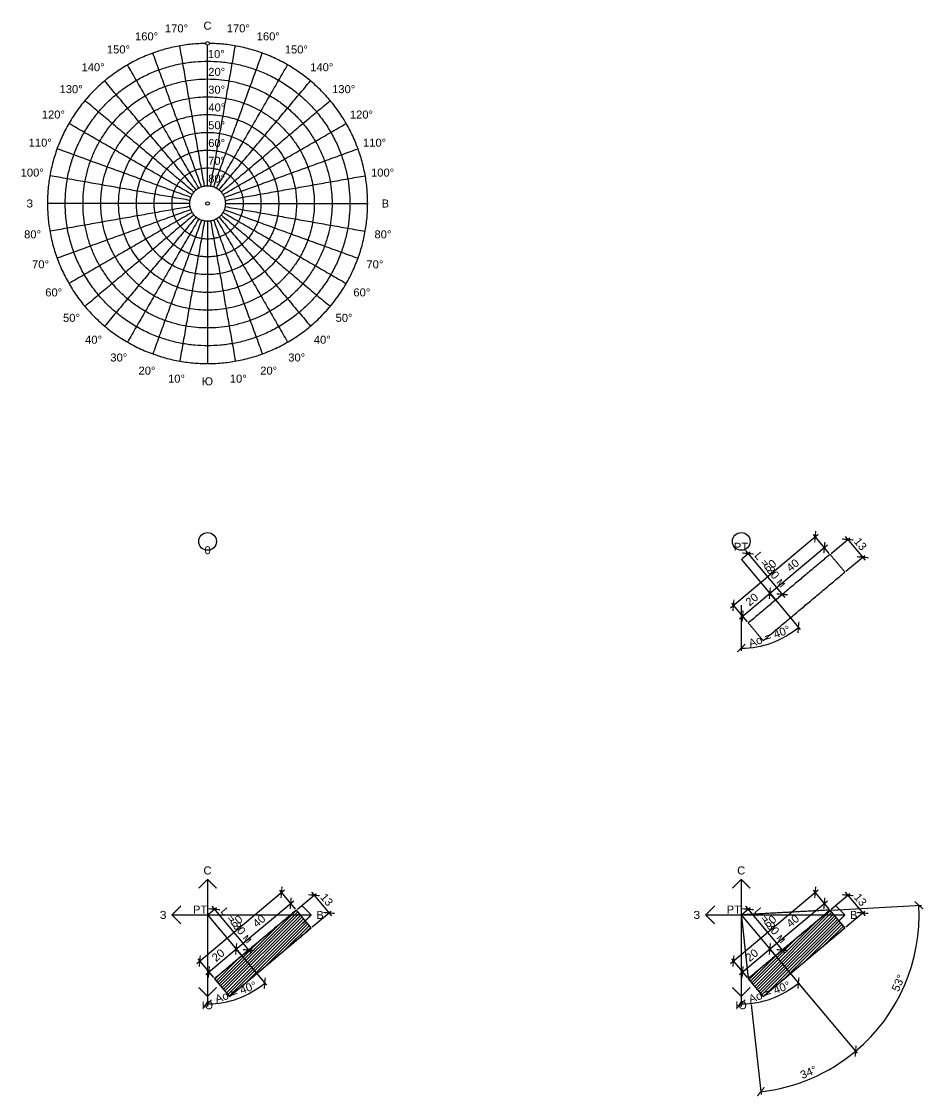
# Model space of a CAD drawing. Header units: metres. Extents: x -105 to 1000, y -502 to 102.
# Drawn here: x -105 to 402, y -502 to 102 of the extents above; entities that cross this region are included whole.
import ezdxf

# ---------------------------------------------------------------- set-up
doc = ezdxf.new("R2010")
doc.units = ezdxf.units.M
doc.layers.add('122', color=7, linetype='Continuous', true_color=0x000000)
doc.styles.add('Meters Architectural', font='arial.ttf')
doc.dimstyles.new('Meters Architectural', dxfattribs={"dimscale": 1.5, "dimtxt": 3, "dimasz": 3, "dimexe": 1, "dimexo": 0.5, "dimgap": 1, "dimtad": 1, "dimtoh": 1, "dimdec": 0, "dimzin": 1, "dimdsep": 46, "dimtxsty": 'Meters Architectural', "dimblk": 'ARCHTICK', "dimcen": 3, "dimdle": 1.5, "dimadec": 0, "dimazin": 1, "dimtfac": 1, "dimtdec": 4, "dimtix": 1, "dimtofl": 0, "dimtmove": 1, "dimatfit": 3, "dimldrblk": 'OPEN90', "dimfxl": 1, "dimtolj": 1, "dimtzin": 1, "dimarcsym": 0})
pattern_1 = [(45, (-1e-14, 0), (-0.8838835, 0.8838835), [])]

# ---------------------------------------------------------------- blocks, each defined once
blk = doc.blocks.new('_ArchTick')
at = {"color": 0, "linetype": 'ByBlock', "const_width": 0.15}
blk.add_lwpolyline([(-0.5, -0.5), (0.5, 0.5)], dxfattribs=at)
blk = doc.blocks.new('*D3')
at = {"layer": '122', "color": 0, "lineweight": -2}
for p, q in [((0.57, -399.52), (4.98, -395.82)), ((2.38, -395.06), (24.56, -421.49)), ((19.86, -422.5), (24.26, -418.8))]:
    blk.add_line(p, q, dxfattribs=at)
at = {"layer": 'Defpoints', "color": 0}
for p in [(0, -400), (19.28, -422.98), (23.11, -419.77)]:
    blk.add_point(p, dxfattribs=at)
at = {"layer": '122', "color": 0, "lineweight": -2, "xscale": 4.5, "yscale": 4.5, "zscale": 4.5}
for p, rotation in [((3.83, -396.79), 130), ((23.11, -419.77), 310)]:
    blk.add_blockref('_ArchTick', p, dxfattribs=dict(at, rotation=rotation))
at = {"layer": '122', "color": 0, "insert": (16.38, -405.84), "char_height": 4.5, "attachment_point": 5, "rotation": 310, "style": 'Meters Architectural'}
blk.add_mtext('\\A1;L = 30 м', dxfattribs=at)
blk = doc.blocks.new('*D4')
at = {"layer": '122', "color": 0, "lineweight": -2}
for p, q in [((300.57, -199.52), (304.98, -195.82)), ((302.38, -195.06), (324.56, -221.49)), ((319.86, -222.5), (324.26, -218.8))]:
    blk.add_line(p, q, dxfattribs=at)
at = {"layer": 'Defpoints', "color": 0}
for p in [(300, -200), (319.28, -222.98), (323.11, -219.77)]:
    blk.add_point(p, dxfattribs=at)
at = {"layer": '122', "color": 0, "lineweight": -2, "xscale": 4.5, "yscale": 4.5, "zscale": 4.5}
for p, rotation in [((303.83, -196.79), 130), ((323.11, -219.77), 309.9999999999999)]:
    blk.add_blockref('_ArchTick', p, dxfattribs=dict(at, rotation=rotation))
at = {"layer": '122', "color": 0, "insert": (316.38, -205.84), "char_height": 4.5, "attachment_point": 5, "rotation": 310, "style": 'Meters Architectural'}
blk.add_mtext('\\A1;L = 30 м', dxfattribs=at)
blk = doc.blocks.new('*D5')
at = {"layer": '122', "color": 0, "lineweight": -2}
for p, q in [((300.57, -399.52), (304.98, -395.82)), ((302.38, -395.06), (324.56, -421.49)), ((319.86, -422.5), (324.26, -418.8))]:
    blk.add_line(p, q, dxfattribs=at)
at = {"layer": 'Defpoints', "color": 0}
for p in [(300, -400), (319.28, -422.98), (323.11, -419.77)]:
    blk.add_point(p, dxfattribs=at)
at = {"layer": '122', "color": 0, "lineweight": -2, "xscale": 4.5, "yscale": 4.5, "zscale": 4.5}
for p, rotation in [((303.83, -396.79), 130.0000000000001), ((323.11, -419.77), 310.0000000000001)]:
    blk.add_blockref('_ArchTick', p, dxfattribs=dict(at, rotation=rotation))
at = {"layer": '122', "color": 0, "insert": (316.38, -405.84), "char_height": 4.5, "attachment_point": 5, "rotation": 310, "style": 'Meters Architectural'}
blk.add_mtext('\\A1;L = 30 м', dxfattribs=at)
blk = doc.blocks.new('*D6')
at = {"layer": '122', "color": 0, "lineweight": -2}
for p, q in [((-0.97, -433.45), (17.79, -417.7)), ((18.8, -422.41), (15.11, -418)), ((3.48, -435.26), (-0.22, -430.86))]:
    blk.add_line(p, q, dxfattribs=at)
at = {"layer": 'Defpoints', "color": 0}
for p in [(16.07, -419.15), (19.28, -422.98), (3.96, -435.84)]:
    blk.add_point(p, dxfattribs=at)
at = {"layer": '122', "color": 0, "lineweight": -2, "xscale": 4.5, "yscale": 4.5, "zscale": 4.5}
for p, rotation in [((16.07, -419.15), 40), ((0.75, -432.01), 220)]:
    blk.add_blockref('_ArchTick', p, dxfattribs=dict(at, rotation=rotation))
at = {"layer": '122', "color": 0, "insert": (5.97, -422.67), "char_height": 4.5, "attachment_point": 5, "rotation": 40, "style": 'Meters Architectural'}
blk.add_mtext('\\A1;20', dxfattribs=at)
blk = doc.blocks.new('*D7')
at = {"layer": '122', "color": 0, "lineweight": -2}
for p, q in [((14.35, -420.6), (48.44, -391.99)), ((49.44, -396.7), (45.75, -392.29)), ((18.8, -422.41), (15.11, -418))]:
    blk.add_line(p, q, dxfattribs=at)
at = {"layer": 'Defpoints', "color": 0}
for p in [(46.71, -393.44), (49.93, -397.27), (19.28, -422.98)]:
    blk.add_point(p, dxfattribs=at)
at = {"layer": '122', "color": 0, "lineweight": -2, "xscale": 4.5, "yscale": 4.5, "zscale": 4.5}
for p, rotation in [((46.71, -393.44), 39.99999999999999), ((16.07, -419.15), 220)]:
    blk.add_blockref('_ArchTick', p, dxfattribs=dict(at, rotation=rotation))
at = {"layer": '122', "color": 0, "insert": (28.95, -403.39), "char_height": 4.5, "attachment_point": 5, "rotation": 40, "style": 'Meters Architectural'}
blk.add_mtext('\\A1;40', dxfattribs=at)
blk = doc.blocks.new('*D8')
at = {"layer": '122', "color": 0, "lineweight": -2}
for p, q in [((-6.12, -427.32), (43.29, -385.86)), ((49.44, -396.7), (40.6, -386.16)), ((3.48, -435.26), (-5.36, -424.73))]:
    blk.add_line(p, q, dxfattribs=at)
at = {"layer": 'Defpoints', "color": 0}
for p in [(41.57, -387.31), (49.93, -397.27), (3.96, -435.84)]:
    blk.add_point(p, dxfattribs=at)
at = {"layer": '122', "color": 0, "lineweight": -2, "xscale": 4.5, "yscale": 4.5, "zscale": 4.5}
for p, rotation in [((41.57, -387.31), 39.99999999999999), ((-4.39, -425.88), 220)]:
    blk.add_blockref('_ArchTick', p, dxfattribs=dict(at, rotation=rotation))
at = {"layer": '122', "color": 0, "insert": (16.15, -403.69), "char_height": 4.5, "attachment_point": 5, "rotation": 40, "style": 'Meters Architectural'}
blk.add_mtext('\\A1;60', dxfattribs=at)
blk = doc.blocks.new('*D9')
at = {"layer": '122', "color": 0, "lineweight": -2}
for p, q in [((50.5, -396.79), (61.03, -387.95)), ((58.44, -387.19), (69.69, -400.6)), ((58.86, -406.75), (69.39, -397.91))]:
    blk.add_line(p, q, dxfattribs=at)
at = {"layer": 'Defpoints', "color": 0}
for p in [(49.93, -397.27), (68.24, -398.87), (58.28, -407.23)]:
    blk.add_point(p, dxfattribs=at)
at = {"layer": '122', "color": 0, "lineweight": -2, "xscale": 4.5, "yscale": 4.5, "zscale": 4.5}
for p, rotation in [((59.88, -388.91), 130), ((68.24, -398.87), 310.0000000000001)]:
    blk.add_blockref('_ArchTick', p, dxfattribs=dict(at, rotation=rotation))
at = {"layer": '122', "color": 0, "insert": (66.97, -391.45), "char_height": 4.5, "attachment_point": 5, "rotation": 310, "style": 'Meters Architectural'}
blk.add_mtext('\\A1;13', dxfattribs=at)
blk = doc.blocks.new('*D10')
at = {"layer": '122', "color": 0, "lineweight": -2}
for p, q in [((299.03, -233.45), (317.79, -217.7)), ((318.8, -222.41), (315.11, -218)), ((303.48, -235.26), (299.78, -230.86))]:
    blk.add_line(p, q, dxfattribs=at)
at = {"layer": 'Defpoints', "color": 0}
for p in [(316.07, -219.15), (319.28, -222.98), (303.96, -235.84)]:
    blk.add_point(p, dxfattribs=at)
at = {"layer": '122', "color": 0, "lineweight": -2, "xscale": 4.5, "yscale": 4.5, "zscale": 4.5}
for p, rotation in [((316.07, -219.15), 40.00000000000001), ((300.75, -232.01), 220)]:
    blk.add_blockref('_ArchTick', p, dxfattribs=dict(at, rotation=rotation))
at = {"layer": '122', "color": 0, "insert": (305.97, -222.67), "char_height": 4.5, "attachment_point": 5, "rotation": 40, "style": 'Meters Architectural'}
blk.add_mtext('\\A1;20', dxfattribs=at)
blk = doc.blocks.new('*D11')
at = {"layer": '122', "color": 0, "lineweight": -2}
for p, q in [((314.35, -220.6), (348.44, -191.99)), ((349.44, -196.7), (345.75, -192.29)), ((318.8, -222.41), (315.11, -218))]:
    blk.add_line(p, q, dxfattribs=at)
at = {"layer": 'Defpoints', "color": 0}
for p in [(346.71, -193.44), (349.93, -197.27), (319.28, -222.98)]:
    blk.add_point(p, dxfattribs=at)
at = {"layer": '122', "color": 0, "lineweight": -2, "xscale": 4.5, "yscale": 4.5, "zscale": 4.5}
for p, rotation in [((346.71, -193.44), 40.00000000000001), ((316.07, -219.15), 220)]:
    blk.add_blockref('_ArchTick', p, dxfattribs=dict(at, rotation=rotation))
at = {"layer": '122', "color": 0, "insert": (328.95, -203.39), "char_height": 4.5, "attachment_point": 5, "rotation": 40, "style": 'Meters Architectural'}
blk.add_mtext('\\A1;40', dxfattribs=at)
blk = doc.blocks.new('*D12')
at = {"layer": '122', "color": 0, "lineweight": -2}
for p, q in [((293.88, -227.32), (343.29, -185.86)), ((349.44, -196.7), (340.6, -186.16)), ((303.48, -235.26), (294.64, -224.73))]:
    blk.add_line(p, q, dxfattribs=at)
at = {"layer": 'Defpoints', "color": 0}
for p in [(341.57, -187.31), (349.93, -197.27), (303.96, -235.84)]:
    blk.add_point(p, dxfattribs=at)
at = {"layer": '122', "color": 0, "lineweight": -2, "xscale": 4.5, "yscale": 4.5, "zscale": 4.5}
for p, rotation in [((341.57, -187.31), 39.99999999999999), ((295.61, -225.88), 220)]:
    blk.add_blockref('_ArchTick', p, dxfattribs=dict(at, rotation=rotation))
at = {"layer": '122', "color": 0, "insert": (316.15, -203.69), "char_height": 4.5, "attachment_point": 5, "rotation": 40, "style": 'Meters Architectural'}
blk.add_mtext('\\A1;60', dxfattribs=at)
blk = doc.blocks.new('*D13')
at = {"layer": '122', "color": 0, "lineweight": -2}
for p, q in [((358.44, -187.19), (369.69, -200.6)), ((350.5, -196.79), (361.03, -187.95)), ((358.86, -206.75), (369.39, -197.91))]:
    blk.add_line(p, q, dxfattribs=at)
at = {"layer": 'Defpoints', "color": 0}
for p in [(349.93, -197.27), (368.24, -198.87), (358.28, -207.23)]:
    blk.add_point(p, dxfattribs=at)
at = {"layer": '122', "color": 0, "lineweight": -2, "xscale": 4.5, "yscale": 4.5, "zscale": 4.5}
for p, rotation in [((359.88, -188.91), 130.0000000000001), ((368.24, -198.87), 310.0000000000001)]:
    blk.add_blockref('_ArchTick', p, dxfattribs=dict(at, rotation=rotation))
at = {"layer": '122', "color": 0, "insert": (366.97, -191.45), "char_height": 4.5, "attachment_point": 5, "rotation": 310, "style": 'Meters Architectural'}
blk.add_mtext('\\A1;13', dxfattribs=at)
blk = doc.blocks.new('*D14')
at = {"layer": '122', "color": 0, "lineweight": -2}
for p, q in [((350.67, -397.23), (401.35, -394.46)), ((332.62, -438.88), (365.24, -477.75))]:
    blk.add_line(p, q, dxfattribs=at)
blk.add_arc((300, -400), 100, 310, 3.1301, dxfattribs=at)
at = {"layer": 'Defpoints', "color": 0}
for p in [(349.93, -397.27), (300, -400), (300, -400), (332.14, -438.3), (384.54, -453.42)]:
    blk.add_point(p, dxfattribs=at)
at = {"layer": '122', "color": 0, "lineweight": -2, "xscale": 4.5, "yscale": 4.5, "zscale": 4.5}
for p, rotation in [((399.85, -394.54), 93.13010235415605), ((364.28, -476.6), 220)]:
    blk.add_blockref('_ArchTick', p, dxfattribs=dict(at, rotation=rotation))
at = {"layer": '122', "color": 0, "insert": (388.27, -438.26), "char_height": 4.5, "attachment_point": 5, "rotation": 66.56505, "style": 'Meters Architectural'}
blk.add_mtext('\\A1;53%%d', dxfattribs=at)
blk = doc.blocks.new('_Open90')
at = {"color": 0, "linetype": 'ByBlock', "lineweight": -2}
for p, q in [((0, 0), (-1, 0)), ((-0.5, 0.5), (0, 0)), ((0, 0), (-0.5, -0.5))]:
    blk.add_line(p, q, dxfattribs=at)
blk = doc.blocks.new('*D15')
at = {"layer": '122', "color": 0, "lineweight": -2}
for p, q in [((332.62, -438.88), (365.24, -477.75)), ((305.58, -450.44), (311.16, -500.89))]:
    blk.add_line(p, q, dxfattribs=at)
blk.add_arc((300, -400), 100, 276.30993, 310, dxfattribs=at)
at = {"layer": 'Defpoints', "color": 0}
for p in [(300, -400), (300, -400), (332.14, -438.3), (305.5, -449.7), (330.14, -495.35)]:
    blk.add_point(p, dxfattribs=at)
at = {"layer": '122', "color": 0, "lineweight": -2, "xscale": 4.5, "yscale": 4.5, "zscale": 4.5}
for p, rotation in [((364.28, -476.6), 40.0000000000001), ((310.99, -499.39), 186.3099324740202)]:
    blk.add_blockref('_ArchTick', p, dxfattribs=dict(at, rotation=rotation))
at = {"layer": '122', "color": 0, "insert": (337.83, -488.45), "char_height": 4.5, "attachment_point": 5, "rotation": 23.15497, "style": 'Meters Architectural'}
blk.add_mtext('\\A1;34%%d', dxfattribs=at)
blk = doc.blocks.new('*D16')
at = {"layer": '122', "color": 0, "lineweight": -2}
for p, q in [((299.03, -433.45), (317.79, -417.7)), ((318.8, -422.41), (315.11, -418)), ((303.48, -435.26), (299.78, -430.86))]:
    blk.add_line(p, q, dxfattribs=at)
at = {"layer": 'Defpoints', "color": 0}
for p in [(316.07, -419.15), (319.28, -422.98), (303.96, -435.84)]:
    blk.add_point(p, dxfattribs=at)
at = {"layer": '122', "color": 0, "lineweight": -2, "xscale": 4.5, "yscale": 4.5, "zscale": 4.5}
for p, rotation in [((316.07, -419.15), 40.00000000000001), ((300.75, -432.01), 220)]:
    blk.add_blockref('_ArchTick', p, dxfattribs=dict(at, rotation=rotation))
at = {"layer": '122', "color": 0, "insert": (305.97, -422.67), "char_height": 4.5, "attachment_point": 5, "rotation": 40, "style": 'Meters Architectural'}
blk.add_mtext('\\A1;20', dxfattribs=at)
blk = doc.blocks.new('*D17')
at = {"layer": '122', "color": 0, "lineweight": -2}
for p, q in [((314.35, -420.6), (348.44, -391.99)), ((349.44, -396.7), (345.75, -392.29)), ((318.8, -422.41), (315.11, -418))]:
    blk.add_line(p, q, dxfattribs=at)
at = {"layer": 'Defpoints', "color": 0}
for p in [(346.71, -393.44), (349.93, -397.27), (319.28, -422.98)]:
    blk.add_point(p, dxfattribs=at)
at = {"layer": '122', "color": 0, "lineweight": -2, "xscale": 4.5, "yscale": 4.5, "zscale": 4.5}
for p, rotation in [((346.71, -393.44), 39.99999999999996), ((316.07, -419.15), 219.9999999999999)]:
    blk.add_blockref('_ArchTick', p, dxfattribs=dict(at, rotation=rotation))
at = {"layer": '122', "color": 0, "insert": (328.95, -403.39), "char_height": 4.5, "attachment_point": 5, "rotation": 40, "style": 'Meters Architectural'}
blk.add_mtext('\\A1;40', dxfattribs=at)
blk = doc.blocks.new('*D18')
at = {"layer": '122', "color": 0, "lineweight": -2}
for p, q in [((293.88, -427.32), (343.29, -385.86)), ((349.44, -396.7), (340.6, -386.16)), ((303.48, -435.26), (294.64, -424.73))]:
    blk.add_line(p, q, dxfattribs=at)
at = {"layer": 'Defpoints', "color": 0}
for p in [(341.57, -387.31), (349.93, -397.27), (303.96, -435.84)]:
    blk.add_point(p, dxfattribs=at)
at = {"layer": '122', "color": 0, "lineweight": -2, "xscale": 4.5, "yscale": 4.5, "zscale": 4.5}
for p, rotation in [((341.57, -387.31), 40.00000000000001), ((295.61, -425.88), 220)]:
    blk.add_blockref('_ArchTick', p, dxfattribs=dict(at, rotation=rotation))
at = {"layer": '122', "color": 0, "insert": (316.15, -403.69), "char_height": 4.5, "attachment_point": 5, "rotation": 40, "style": 'Meters Architectural'}
blk.add_mtext('\\A1;60', dxfattribs=at)
blk = doc.blocks.new('*D19')
at = {"layer": '122', "color": 0, "lineweight": -2}
for p, q in [((350.5, -396.79), (361.03, -387.95)), ((358.44, -387.19), (369.69, -400.6)), ((358.86, -406.75), (369.39, -397.91))]:
    blk.add_line(p, q, dxfattribs=at)
at = {"layer": 'Defpoints', "color": 0}
for p in [(349.93, -397.27), (368.24, -398.87), (358.28, -407.23)]:
    blk.add_point(p, dxfattribs=at)
at = {"layer": '122', "color": 0, "lineweight": -2, "xscale": 4.5, "yscale": 4.5, "zscale": 4.5}
for p, rotation in [((359.88, -388.91), 130), ((368.24, -398.87), 309.9999999999999)]:
    blk.add_blockref('_ArchTick', p, dxfattribs=dict(at, rotation=rotation))
at = {"layer": '122', "color": 0, "insert": (366.97, -391.45), "char_height": 4.5, "attachment_point": 5, "rotation": 310, "style": 'Meters Architectural'}
blk.add_mtext('\\A1;13', dxfattribs=at)
blk = doc.blocks.new('*D22')
at = {"layer": '122', "color": 0, "lineweight": -2}
for p, q in [((16.55, -419.73), (33.1, -439.45)), ((0, -425.75), (0, -451.5))]:
    blk.add_line(p, q, dxfattribs=at)
blk.add_arc((0, -400), 50, 270, 310, dxfattribs=at)
at = {"layer": 'Defpoints', "color": 0}
for p in [(0, -400), (0, -400), (16.07, -419.15), (0, -425), (11.53, -448.65)]:
    blk.add_point(p, dxfattribs=at)
at = {"layer": '122', "color": 0, "lineweight": -2, "xscale": 4.5, "yscale": 4.5, "zscale": 4.5}
for p, rotation in [((32.14, -438.3), 40.00000000000006), ((0, -450), 180)]:
    blk.add_blockref('_ArchTick', p, dxfattribs=dict(at, rotation=rotation))
at = {"layer": '122', "color": 0, "insert": (15.8, -443.42), "char_height": 4.5, "attachment_point": 5, "rotation": 20, "style": 'Meters Architectural'}
blk.add_mtext('Aо = 40°', dxfattribs=at)
blk = doc.blocks.new('*D23')
at = {"layer": '122', "color": 0, "lineweight": -2}
for p, q in [((316.55, -219.73), (333.1, -239.45)), ((300, -225.75), (300, -251.5))]:
    blk.add_line(p, q, dxfattribs=at)
blk.add_arc((300, -200), 50, 270, 310, dxfattribs=at)
at = {"layer": 'Defpoints', "color": 0}
for p in [(300, -200), (300, -200), (316.07, -219.15), (300, -225), (311.53, -248.65)]:
    blk.add_point(p, dxfattribs=at)
at = {"layer": '122', "color": 0, "lineweight": -2, "xscale": 4.5, "yscale": 4.5, "zscale": 4.5}
for p, rotation in [((332.14, -238.3), 40.00000000000007), ((300, -250), 180)]:
    blk.add_blockref('_ArchTick', p, dxfattribs=dict(at, rotation=rotation))
at = {"layer": '122', "color": 0, "insert": (315.8, -243.42), "char_height": 4.5, "attachment_point": 5, "rotation": 20, "style": 'Meters Architectural'}
blk.add_mtext('Aо = 40°', dxfattribs=at)
blk = doc.blocks.new('*D24')
at = {"layer": '122', "color": 0, "lineweight": -2}
for p, q in [((316.55, -419.73), (333.1, -439.45)), ((300, -425.75), (300, -451.5))]:
    blk.add_line(p, q, dxfattribs=at)
blk.add_arc((300, -400), 50, 270, 310, dxfattribs=at)
at = {"layer": 'Defpoints', "color": 0}
for p in [(300, -400), (300, -400), (316.07, -419.15), (300, -425), (311.53, -448.65)]:
    blk.add_point(p, dxfattribs=at)
at = {"layer": '122', "color": 0, "lineweight": -2, "xscale": 4.5, "yscale": 4.5, "zscale": 4.5}
for p, rotation in [((332.14, -438.3), 40.00000000000011), ((300, -450), 180)]:
    blk.add_blockref('_ArchTick', p, dxfattribs=dict(at, rotation=rotation))
at = {"layer": '122', "color": 0, "insert": (315.8, -443.42), "char_height": 4.5, "attachment_point": 5, "rotation": 20, "style": 'Meters Architectural'}
blk.add_mtext('Aо = 40°', dxfattribs=at)

msp = doc.modelspace()

# ---------------------------------------------------------------- hatches: boundary and pattern name
at = {"layer": '122', "true_color": 0xd671f5}
h = msp.add_hatch(dxfattribs=at)
h.set_pattern_fill('Hatch1', color=201, scale=10, angle=45, style=0, pattern_type=2)
h.set_pattern_definition(pattern_1)
h.paths.add_polyline_path([(49.93, -397.27), (3.96, -435.84), (12.32, -445.8), (58.28, -407.23)], flags=0)
h = msp.add_hatch(dxfattribs=at)
h.set_pattern_fill('Hatch1', color=201, scale=10, angle=45, style=0, pattern_type=2)
h.set_pattern_definition(pattern_1)
h.paths.add_polyline_path([(349.93, -397.27), (303.96, -435.84), (312.32, -445.8), (358.28, -407.23)], flags=0)

# ---------------------------------------------------------------- linework, layer by layer
at = {"layer": '122'}
for p, q in [((300, -200), (319.28, -222.98)), ((0, -380), (0, -445.8)), ((300, -380), (300, -445.8)), ((-20, -400), (58.28, -400)), ((0, -400), (19.28, -422.98)), ((280, -400), (358.28, -400)), ((300, -400), (319.28, -422.98))]:
    msp.add_line(p, q, dxfattribs=at)
for points in [[(49.93, -397.27), (3.96, -435.84), (12.32, -445.8), (58.28, -407.23)], [(349.93, -397.27), (303.96, -435.84), (312.32, -445.8), (358.28, -407.23)]]:
    msp.add_lwpolyline(points, close=True, dxfattribs=at)
for centre, radius in [((0, 90), 1), ((0, 0), 1), ((0, -190), 5), ((300, -190), 5)]:
    msp.add_circle(centre, radius, dxfattribs=at)
for points, weights, knots in [([(-1, 89.99), (-90, 89.01), (-90, 0), (-90, -90), (0, -90), (90, -90), (90, 0)], [0.995444117905, 0.709402719693, 1, 0.707106781187, 1, 0.707106781187, 1], [142.479857, 142.479857, 142.479857, 282.743339, 282.743339, 424.115008, 424.115008, 565.486678, 565.486678, 565.486678]), ([(80, 0), (80, 80), (0, 80), (-80, 80), (-80, 0), (-80, -80), (0, -80), (80, -80), (80, 0)], [1, 0.707106781187, 1, 0.707106781187, 1, 0.707106781187, 1, 0.707106781187, 1], [0, 0, 0, 125.663706, 125.663706, 251.327412, 251.327412, 376.991118, 376.991118, 502.654825, 502.654825, 502.654825]), ([(70, 0), (70, 70), (0, 70), (-70, 70), (-70, 0), (-70, -70), (0, -70), (70, -70), (70, 0)], [1, 0.707106781187, 1, 0.707106781187, 1, 0.707106781187, 1, 0.707106781187, 1], [0, 0, 0, 109.955743, 109.955743, 219.911486, 219.911486, 329.867229, 329.867229, 439.822972, 439.822972, 439.822972]), ([(60, 0), (60, 60), (0, 60), (-60, 60), (-60, 0), (-60, -60), (0, -60), (60, -60), (60, 0)], [1, 0.707106781187, 1, 0.707106781187, 1, 0.707106781187, 1, 0.707106781187, 1], [0, 0, 0, 94.24778, 94.24778, 188.495559, 188.495559, 282.743339, 282.743339, 376.991118, 376.991118, 376.991118]), ([(50, 0), (50, 50), (0, 50), (-50, 50), (-50, 0), (-50, -50), (0, -50), (50, -50), (50, 0)], [1, 0.707106781187, 1, 0.707106781187, 1, 0.707106781187, 1, 0.707106781187, 1], [0, 0, 0, 78.539816, 78.539816, 157.079633, 157.079633, 235.619449, 235.619449, 314.159265, 314.159265, 314.159265]), ([(40, 0), (40, 40), (0, 40), (-40, 40), (-40, 0), (-40, -40), (0, -40), (40, -40), (40, 0)], [1, 0.707106781187, 1, 0.707106781187, 1, 0.707106781187, 1, 0.707106781187, 1], [0, 0, 0, 62.831853, 62.831853, 125.663706, 125.663706, 188.495559, 188.495559, 251.327412, 251.327412, 251.327412]), ([(30, 0), (30, 30), (0, 30), (-30, 30), (-30, 0), (-30, -30), (0, -30), (30, -30), (30, 0)], [1, 0.707106781187, 1, 0.707106781187, 1, 0.707106781187, 1, 0.707106781187, 1], [0, 0, 0, 47.12389, 47.12389, 94.24778, 94.24778, 141.371669, 141.371669, 188.495559, 188.495559, 188.495559]), ([(20, 0), (20, 20), (0, 20), (-20, 20), (-20, 0), (-20, -20), (0, -20), (20, -20), (20, 0)], [1, 0.707106781187, 1, 0.707106781187, 1, 0.707106781187, 1, 0.707106781187, 1], [0, 0, 0, 31.415927, 31.415927, 62.831853, 62.831853, 94.24778, 94.24778, 125.663706, 125.663706, 125.663706]), ([(10, 0), (10, 10), (0, 10), (-10, 10), (-10, 0), (-10, -10), (0, -10), (10, -10), (10, 0)], [1, 0.707106781187, 1, 0.707106781187, 1, 0.707106781187, 1, 0.707106781187, 1], [0, 0, 0, 15.707963, 15.707963, 31.415927, 31.415927, 47.12389, 47.12389, 62.831853, 62.831853, 62.831853])]:
    msp.add_rational_spline(points, weights, degree=2, knots=knots, dxfattribs=at)
for points in [[(-1.74, 9.85), (-8.68, 49.24), (-15.63, 88.63)], [(0, 10), (0, 49.5), (0, 89)], [(1.74, 9.85), (8.68, 49.24), (15.63, 88.63)], [(-3.42, 9.4), (-17.1, 46.98), (-30.78, 84.57)], [(3.42, 9.4), (17.1, 46.98), (30.78, 84.57)], [(-5, 8.66), (-25, 43.3), (-45, 77.94)], [(5, 8.66), (25, 43.3), (45, 77.94)], [(-6.43, 7.66), (-32.14, 38.3), (-57.85, 68.94)], [(6.43, 7.66), (32.14, 38.3), (57.85, 68.94)], [(-7.66, 6.43), (-38.3, 32.14), (-68.94, 57.85)], [(7.66, 6.43), (38.3, 32.14), (68.94, 57.85)], [(-8.66, 5), (-43.3, 25), (-77.94, 45)], [(8.66, 5), (43.3, 25), (77.94, 45)], [(-9.4, 3.42), (-46.98, 17.1), (-84.57, 30.78)], [(9.4, 3.42), (46.98, 17.1), (84.57, 30.78)], [(-9.85, 1.74), (-49.24, 8.68), (-88.63, 15.63)], [(9.85, 1.74), (49.24, 8.68), (88.63, 15.63)], [(-10, 0), (-50, 0), (-90, 0)], [(10, 0), (50, 0), (90, 0)], [(-9.85, -1.74), (-49.24, -8.68), (-88.63, -15.63)], [(-9.4, -3.42), (-46.98, -17.1), (-84.57, -30.78)], [(-8.66, -5), (-43.3, -25), (-77.94, -45)], [(8.66, -5), (43.3, -25), (77.94, -45)], [(9.4, -3.42), (46.98, -17.1), (84.57, -30.78)], [(9.85, -1.74), (49.24, -8.68), (88.63, -15.63)], [(-7.66, -6.43), (-38.3, -32.14), (-68.94, -57.85)], [(-6.43, -7.66), (-32.14, -38.3), (-57.85, -68.94)], [(-5, -8.66), (-25, -43.3), (-45, -77.94)], [(-3.42, -9.4), (-17.1, -46.98), (-30.78, -84.57)], [(-1.74, -9.85), (-8.68, -49.24), (-15.63, -88.63)], [(0, -10), (0, -50), (0, -90)], [(1.74, -9.85), (8.68, -49.24), (15.63, -88.63)], [(3.42, -9.4), (17.1, -46.98), (30.78, -84.57)], [(5, -8.66), (25, -43.3), (45, -77.94)], [(6.43, -7.66), (32.14, -38.3), (57.85, -68.94)], [(7.66, -6.43), (38.3, -32.14), (68.94, -57.85)], [(349.93, -197.27), (326.94, -216.55), (303.96, -235.84)], [(358.28, -207.23), (354.1, -202.25), (349.93, -197.27)], [(312.32, -245.8), (335.3, -226.51), (358.28, -207.23)], [(303.96, -235.84), (308.14, -240.82), (312.32, -245.8)], [(0, -380), (-2.5, -382.5), (-5, -385)], [(0, -380), (2.5, -382.5), (5, -385)], [(300, -380), (297.5, -382.5), (295, -385)], [(300, -380), (302.5, -382.5), (305, -385)], [(-15, -395), (-17.5, -397.5), (-20, -400)], [(49.93, -397.27), (26.94, -416.55), (3.96, -435.84)], [(58.28, -407.23), (54.1, -402.25), (49.93, -397.27)], [(53.28, -395), (55.78, -397.5), (58.28, -400)], [(285, -395), (282.5, -397.5), (280, -400)], [(349.93, -397.27), (324.96, -398.63), (300, -400)], [(349.93, -397.27), (326.94, -416.55), (303.96, -435.84)], [(358.28, -407.23), (354.1, -402.25), (349.93, -397.27)], [(353.28, -395), (355.78, -397.5), (358.28, -400)], [(-20, -400), (-17.5, -402.5), (-15, -405)], [(58.28, -400), (55.78, -402.5), (53.28, -405)], [(280, -400), (282.5, -402.5), (285, -405)], [(300, -400), (301.98, -417.92), (303.96, -435.84)], [(358.28, -400), (355.78, -402.5), (353.28, -405)], [(12.32, -445.8), (35.3, -426.51), (58.28, -407.23)], [(312.32, -445.8), (335.3, -426.51), (358.28, -407.23)], [(-5, -440.8), (-2.5, -443.3), (0, -445.8)], [(5, -440.8), (2.5, -443.3), (0, -445.8)], [(3.96, -435.84), (8.14, -440.82), (12.32, -445.8)], [(295, -440.8), (297.5, -443.3), (300, -445.8)], [(305, -440.8), (302.5, -443.3), (300, -445.8)], [(303.96, -435.84), (308.14, -440.82), (312.32, -445.8)]]:
    msp.add_open_spline(points, degree=2, dxfattribs=at)
msp.add_rational_spline([(90, 0), (90, 89.01), (1, 89.99)], [1, 0.709402719693, 0.995444117905], degree=2, dxfattribs=at)

# ---------------------------------------------------------------- texts
at = {"layer": '122', "char_height": 4.5, "attachment_point": 1, "style": 'Meters Architectural'}
for s, insert, width in [('170°', (-23.96, 100.74), 34.0435), ('С', (-2.29, 102.26), 17.5598), ('170°', (10.77, 100.74), 34.0435), ('160°', (-40.79, 96.23), 34.0435), ('160°', (27.61, 96.23), 34.0435), ('150°', (-56.59, 88.86), 34.0435), ('10°', (0.15, 86.26), 27.0978), ('150°', (43.41, 88.86), 34.0435), ('140°', (-70.87, 78.87), 34.0435), ('140°', (57.69, 78.87), 34.0435), ('20°', (0.39, 76.26), 27.0978), ('130°', (-83.2, 66.54), 34.0435), ('130°', (70.01, 66.54), 34.0435), ('30°', (0.35, 66.26), 27.0978), ('40°', (0.44, 56.26), 27.0978), ('120°', (-93.19, 52.26), 34.0435), ('120°', (80.01, 52.26), 34.0435), ('50°', (0.35, 46.26), 27.0978), ('110°', (-100.56, 36.46), 34.0435), ('60°', (0.37, 36.26), 27.0978), ('110°', (87.38, 36.46), 34.0435), ('70°', (0.33, 26.26), 27.0978), ('100°', (-105.07, 19.63), 34.0435), ('100°', (91.89, 19.63), 34.0435), ('80°', (0.35, 16.26), 27.0978), ('З', (-101.88, 2.26), 16.0924), ('В', (97.85, 2.25), 16.7283), ('80°', (-103.13, -15.1), 27.0978), ('80°', (93.83, -15.1), 27.0978), ('70°', (-98.64, -31.94), 27.0978), ('70°', (89.3, -31.94), 27.0978), ('60°', (-91.24, -47.74), 27.0978), ('60°', (81.97, -47.74), 27.0978), ('50°', (-81.25, -62.02), 27.0978), ('50°', (71.96, -62.02), 27.0978), ('40°', (-68.84, -74.34), 27.0978), ('40°', (59.72, -74.34), 27.0978), ('30°', (-54.65, -84.34), 27.0978), ('30°', (45.35, -84.34), 27.0978), ('20°', (-38.81, -91.71), 27.0978), ('10°', (-22.22, -96.22), 27.0978), ('10°', (12.51, -96.22), 27.0978), ('20°', (29.59, -91.71), 27.0978), ('Ю', (-3.25, -97.74), 21.0326), ('0', (-1.72, -192.7), 15.4076), ('РТ', (295.82, -190.75), 24.7989), ('С', (-2.29, -372.74), 17.5598), ('С', (297.71, -372.74), 17.5598), ('З', (-26.88, -397.74), 16.0924), ('РТ', (-8.18, -394.75), 24.7989), ('В', (61.13, -397.75), 16.7283), ('З', (273.12, -397.74), 16.0924), ('РТ', (291.82, -394.75), 24.7989), ('В', (361.13, -397.75), 16.7283), ('Ю', (-3.25, -448.53), 21.0326), ('Ю', (296.75, -448.53), 21.0326)]:
    msp.add_mtext(s, dxfattribs=dict(at, insert=insert, width=width))

# ---------------------------------------------------------------- dimensions: what is measured, and where the dimension line sits
at = {"layer": '122'}
for base, p1, p2, angle, picture, middle in [((341.57, -187.31), (303.96, -235.84), (349.93, -197.27), 40, '*D12', (316.15, -203.69)), ((368.24, -198.87), (349.93, -197.27), (358.28, -207.23), 310, '*D13', (366.97, -191.45)), ((346.71, -193.44), (319.28, -222.98), (349.93, -197.27), 40, '*D11', (328.95, -203.39)), ((316.07, -219.15), (303.96, -235.84), (319.28, -222.98), 40, '*D10', (305.97, -222.67)), ((41.57, -387.31), (3.96, -435.84), (49.93, -397.27), 40, '*D8', (16.15, -403.69)), ((341.57, -387.31), (303.96, -435.84), (349.93, -397.27), 40, '*D18', (316.15, -403.69)), ((46.71, -393.44), (19.28, -422.98), (49.93, -397.27), 40, '*D7', (28.95, -403.39)), ((68.24, -398.87), (49.93, -397.27), (58.28, -407.23), 310, '*D9', (66.97, -391.45)), ((346.71, -393.44), (319.28, -422.98), (349.93, -397.27), 40, '*D17', (328.95, -403.39)), ((368.24, -398.87), (349.93, -397.27), (358.28, -407.23), 310, '*D19', (366.97, -391.45)), ((16.07, -419.15), (3.96, -435.84), (19.28, -422.98), 40, '*D6', (5.97, -422.67)), ((316.07, -419.15), (303.96, -435.84), (319.28, -422.98), 40, '*D16', (305.97, -422.67))]:
    dim = msp.add_linear_dim(base=base, p1=p1, p2=p2, angle=angle, dimstyle='Meters Architectural', override={"dimscale": 1.5, "dimtxt": 3, "dimasz": 3, "dimexe": 1, "dimexo": 0.5, "dimgap": 1, "dimtad": 1, "dimtih": 0, "dimtoh": 0, "dimdec": 0, "dimlfac": 1, "dimzin": 1, "dimtxsty": 'Meters Architectural', "dimblk": 'ArchTick', "dimsah": 0, "dimcen": 3, "dimdle": 1.5, "dimazin": 1, "dimtix": 0, "dimtmove": 0, "dimtzin": 1}, dxfattribs=at)
    dim.commit()
    dim.dimension.update_dxf_attribs({"geometry": picture, "text_midpoint": middle})
for base, p1, p2, picture, middle in [((323.11, -219.77), (300, -200), (319.28, -222.98), '*D4', (316.38, -205.84)), ((23.11, -419.77), (0, -400), (19.28, -422.98), '*D3', (16.38, -405.84)), ((323.11, -419.77), (300, -400), (319.28, -422.98), '*D5', (316.38, -405.84))]:
    dim = msp.add_linear_dim(base=base, p1=p1, p2=p2, angle=310, text='L = 30 м', dimstyle='Meters Architectural', override={"dimscale": 1.5, "dimtxt": 3, "dimasz": 3, "dimexe": 1, "dimexo": 0.5, "dimgap": 1, "dimtad": 1, "dimtih": 0, "dimtoh": 0, "dimdec": 0, "dimlfac": 1, "dimzin": 1, "dimtxsty": 'Meters Architectural', "dimblk": 'ArchTick', "dimsah": 0, "dimcen": 3, "dimdle": 1.5, "dimazin": 1, "dimtix": 0, "dimtmove": 0, "dimtzin": 1}, dxfattribs=at)
    dim.commit()
    dim.dimension.update_dxf_attribs({"geometry": picture, "text_midpoint": middle})
for base, line1, line2, picture, middle in [((311.53, -248.65), ((300, -225), (300, -200)), ((300, -200), (316.07, -219.15)), '*D23', (315.8, -243.42)), ((11.53, -448.65), ((0, -425), (0, -400)), ((0, -400), (16.07, -419.15)), '*D22', (15.8, -443.42)), ((311.53, -448.65), ((300, -425), (300, -400)), ((300, -400), (316.07, -419.15)), '*D24', (315.8, -443.42))]:
    dim = msp.add_angular_dim_2l(base=base, line1=line1, line2=line2, text='Aо = 40°', dimstyle='Meters Architectural', override={"dimtad": 1, "dimtxsty": 'Meters Architectural', "dimblk": 'ArchTick', "dimsah": 0}, dxfattribs=at)
    dim.commit()
    dim.dimension.update_dxf_attribs({"geometry": picture, "text_midpoint": middle})
for base, line1, picture, middle in [((384.54, -453.42), ((349.93, -397.27), (300, -400)), '*D14', (388.27, -438.26)), ((330.14, -495.35), ((305.5, -449.7), (300, -400)), '*D15', (337.83, -488.45))]:
    dim = msp.add_angular_dim_2l(base=base, line1=line1, line2=((300, -400), (332.14, -438.3)), dimstyle='Meters Architectural', override={"dimtad": 1, "dimtxsty": 'Meters Architectural', "dimblk": 'ArchTick', "dimsah": 0}, dxfattribs=at)
    dim.commit()
    dim.dimension.update_dxf_attribs({"geometry": picture, "text_midpoint": middle})

doc.saveas('drawing.dxf')
